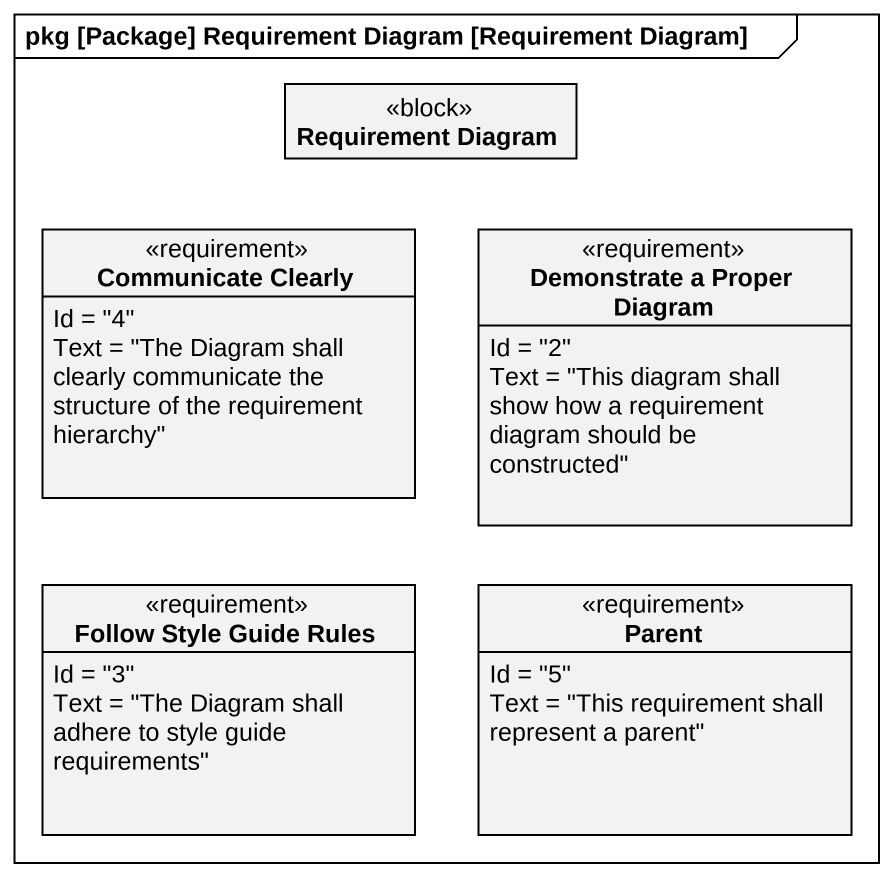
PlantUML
@startuml
mainframe pkg [Package] Requirement Diagram [Requirement Diagram]
hide circle
hide empty members
class "Requirement Diagram" as Requirement_Diagram <<block>>
class "Communicate Clearly" as Communicate_Clearly <<requirement>> {
  Id = "4"
  Text = "The Diagram shall clearly communicate the structure of the requirement hierarchy"
}
class "Demonstrate a Proper Diagram" as Demonstrate_a_Proper_Diagram <<requirement>> {
  Id = "2"
  Text = "This diagram shall show how a requirement diagram should be constructed"
}
class "Follow Style Guide Rules" as Follow_Style_Guide_Rules <<requirement>> {
  Id = "3"
  Text = "The Diagram shall adhere to style guide requirements"
}
class Parent <<requirement>> {
  Id = "5"
  Text = "This requirement shall represent a parent"
}
@enduml
